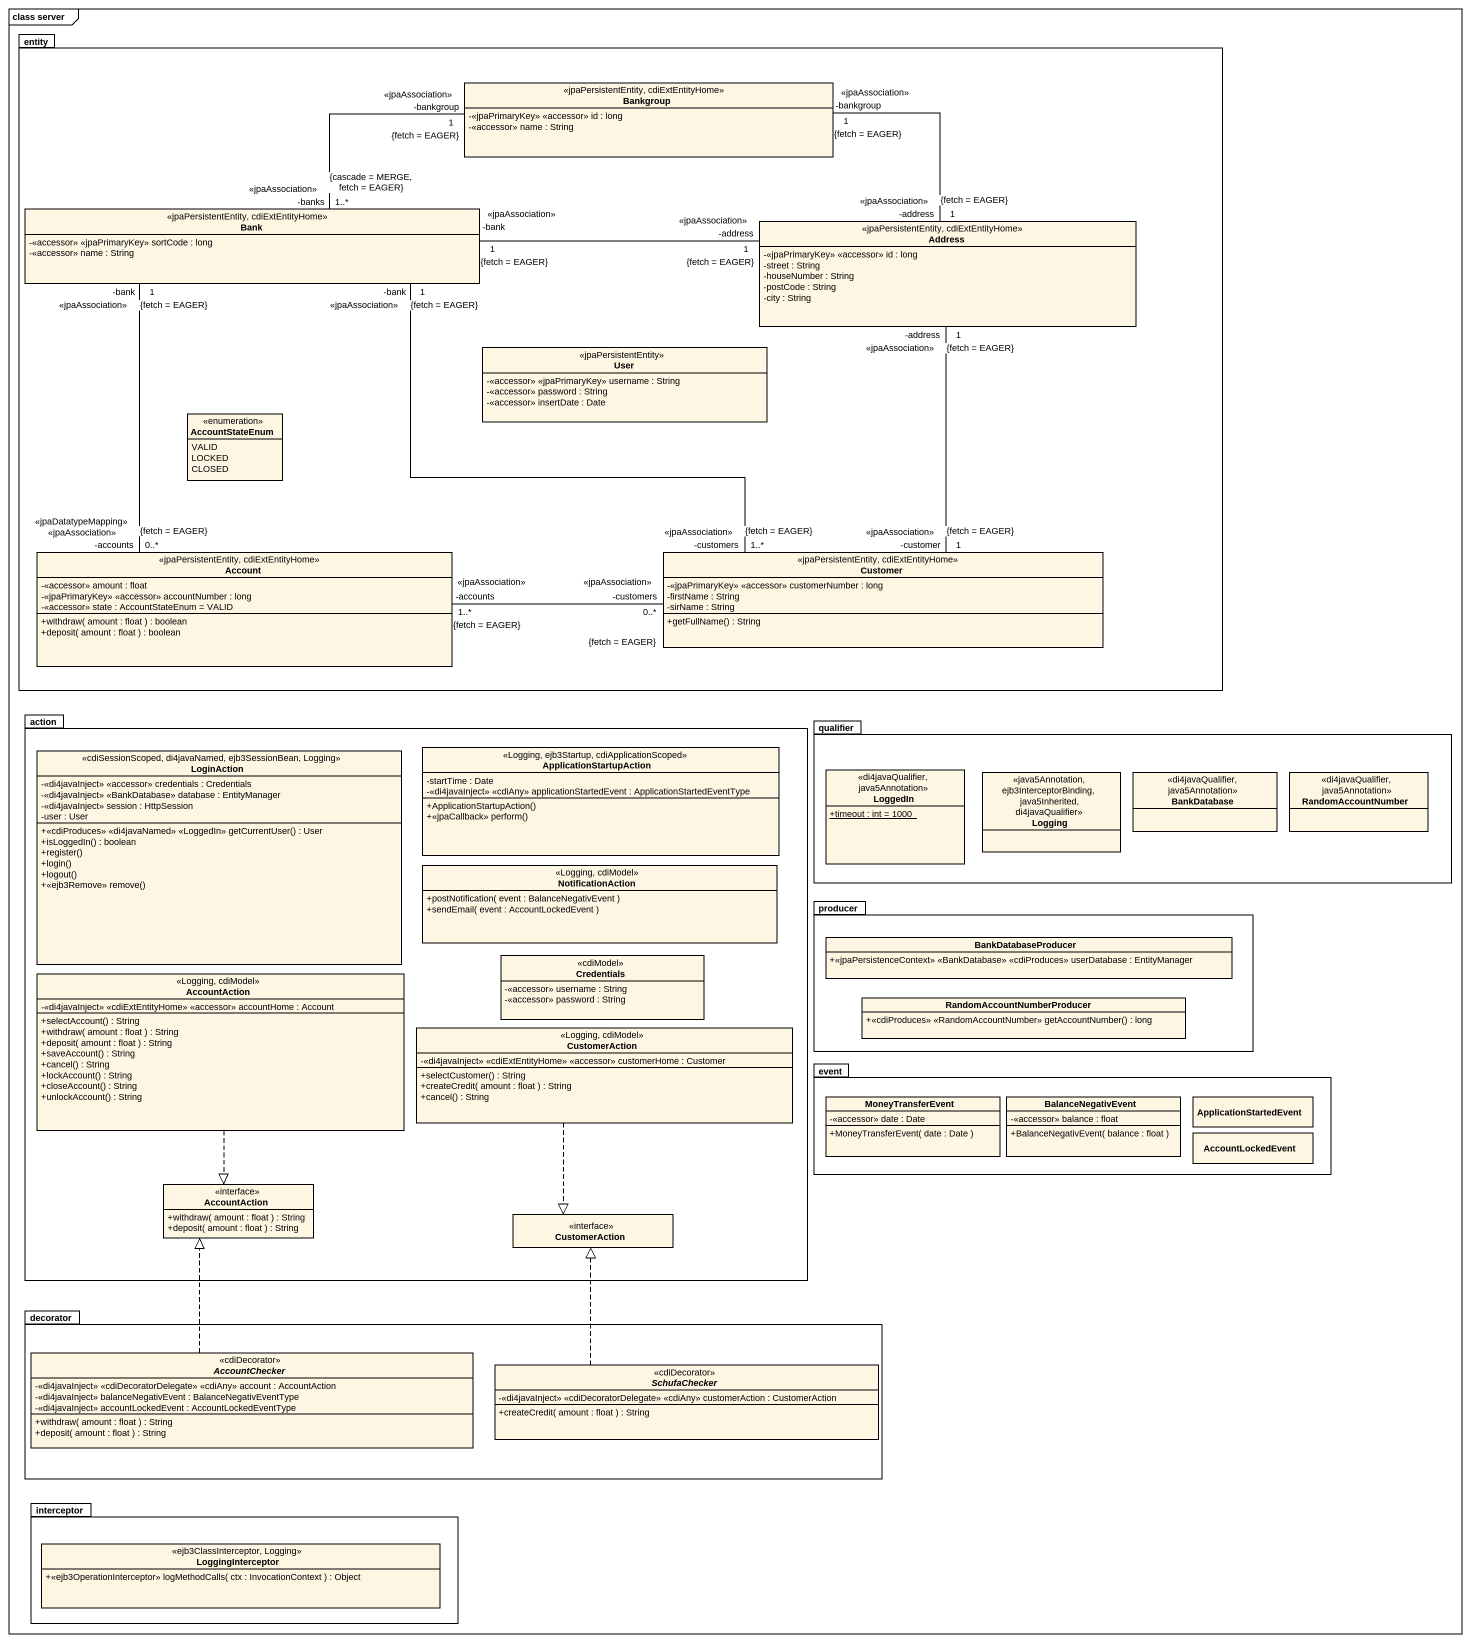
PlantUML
@startuml
mainframe class server
hide circle
hide empty members
skinparam classAttributeIconSize 0
package "entity" as entity_ {
  class Bankgroup <<jpaPersistentEntity, cdiExtEntityHome>> {
    -<<jpaPrimaryKey>> <<accessor>> id : long
    -<<accessor>> name : String
  }
  class Bank <<jpaPersistentEntity, cdiExtEntityHome>> {
    -<<accessor>> <<jpaPrimaryKey>> sortCode : long
    -<<accessor>> name : String
  }
  class Address <<jpaPersistentEntity, cdiExtEntityHome>> {
    -<<jpaPrimaryKey>> <<accessor>> id : long
    -street : String
    -houseNumber : String
    -postCode : String
    -city : String
  }
  class User <<jpaPersistentEntity>> {
    -<<accessor>> <<jpaPrimaryKey>> username : String
    -<<accessor>> password : String
    -<<accessor>> insertDate : Date
  }
  enum AccountStateEnum {
    VALID
    LOCKED
    CLOSED
  }
  class Account <<jpaPersistentEntity, cdiExtEntityHome>> {
    -<<accessor>> amount : float
    -<<jpaPrimaryKey>> <<accessor>> accountNumber : long
    -<<accessor>> state : AccountStateEnum = VALID
    +withdraw( amount : float ) : boolean
    +deposit( amount : float ) : boolean
  }
  class Customer <<jpaPersistentEntity, cdiExtEntityHome>> {
    -<<jpaPrimaryKey>> <<accessor>> customerNumber : long
    -firstName : String
    -sirName : String
    +getFullName() : String
  }
}
package "action" as action_ {
  class LoginAction <<cdiSessionScoped, di4javaNamed, ejb3SessionBean, Logging>> {
    -<<di4javaInject>> <<accessor>> credentials : Credentials
    -<<di4javaInject>> <<BankDatabase>> database : EntityManager
    -<<di4javaInject>> session : HttpSession
    -user : User
    +<<cdiProduces>> <<di4javaNamed>> <<LoggedIn>> getCurrentUser() : User
    +isLoggedIn() : boolean
    +register()
    +login()
    +logout()
    +<<ejb3Remove>> remove()
  }
  class ApplicationStartupAction <<Logging, ejb3Startup, cdiApplicationScoped>> {
    -startTime : Date
    -<<di4javaInject>> <<cdiAny>> applicationStartedEvent : ApplicationStartedEventType
    +ApplicationStartupAction()
    +<<jpaCallback>> perform()
  }
  class NotificationAction <<Logging, cdiModel>> {
    +postNotification( event : BalanceNegativEvent )
    +sendEmail( event : AccountLockedEvent )
  }
  class Credentials <<cdiModel>> {
    -<<accessor>> username : String
    -<<accessor>> password : String
  }
  class AccountAction <<Logging, cdiModel>> {
    -<<di4javaInject>> <<cdiExtEntityHome>> <<accessor>> accountHome : Account
    +selectAccount() : String
    +withdraw( amount : float ) : String
    +deposit( amount : float ) : String
    +saveAccount() : String
    +cancel() : String
    +lockAccount() : String
    +closeAccount() : String
    +unlockAccount() : String
  }
  class CustomerAction <<Logging, cdiModel>> {
    -<<di4javaInject>> <<cdiExtEntityHome>> <<accessor>> customerHome : Customer
    +selectCustomer() : String
    +createCredit( amount : float ) : String
    +cancel() : String
  }
  interface "AccountAction" as AccountAction_2 {
    +withdraw( amount : float ) : String
    +deposit( amount : float ) : String
  }
  interface "CustomerAction" as CustomerAction_2
}
package qualifier {
  class LoggedIn <<di4javaQualifier, java5Annotation>> {
    {static} +timeout : int = 1000
  }
  class Logging <<java5Annotation, ejb3InterceptorBinding, java5Inherited, di4javaQualifier>>
  class BankDatabase <<di4javaQualifier, java5Annotation>>
  class RandomAccountNumber <<di4javaQualifier, java5Annotation>>
}
package producer {
  class BankDatabaseProducer {
    +<<jpaPersistenceContext>> <<BankDatabase>> <<cdiProduces>> userDatabase : EntityManager
  }
  class RandomAccountNumberProducer {
    +<<cdiProduces>> <<RandomAccountNumber>> getAccountNumber() : long
  }
}
package event {
  class MoneyTransferEvent {
    -<<accessor>> date : Date
    +MoneyTransferEvent( date : Date )
  }
  class BalanceNegativEvent {
    -<<accessor>> balance : float
    +BalanceNegativEvent( balance : float )
  }
  class ApplicationStartedEvent
  class AccountLockedEvent
}
package decorator {
  abstract class AccountChecker <<cdiDecorator>> {
    -<<di4javaInject>> <<cdiDecoratorDelegate>> <<cdiAny>> account : AccountAction
    -<<di4javaInject>> balanceNegativEvent : BalanceNegativEventType
    -<<di4javaInject>> accountLockedEvent : AccountLockedEventType
    +withdraw( amount : float ) : String
    +deposit( amount : float ) : String
  }
  abstract class SchufaChecker <<cdiDecorator>> {
    -<<di4javaInject>> <<cdiDecoratorDelegate>> <<cdiAny>> customerAction : CustomerAction
    +createCredit( amount : float ) : String
  }
}
package interceptor {
  class LoggingInterceptor <<ejb3ClassInterceptor, Logging>> {
    +<<ejb3OperationInterceptor>> logMethodCalls( ctx : InvocationContext ) : Object
  }
}
Bankgroup "-bankgroup\n1\n<<jpaAssociation>>\n{fetch = EAGER}" -left- "-banks\n1..*\n<<jpaAssociation>>\n{cascade = MERGE, fetch = EAGER}" Bank
Bankgroup "-bankgroup\n1\n<<jpaAssociation>>\n{fetch = EAGER}" -right- "-address\n1\n<<jpaAssociation>>\n{fetch = EAGER}" Address
Bank "-bank\n1\n<<jpaAssociation>>\n{fetch = EAGER}" -right- "-address\n1\n<<jpaAssociation>>\n{fetch = EAGER}" Address
Bank "-bank\n1\n<<jpaAssociation>>\n{fetch = EAGER}" -- "-accounts\n0..*\n<<jpaDatatypeMapping>> <<jpaAssociation>>\n{fetch = EAGER}" Account
Bank "-bank\n1\n<<jpaAssociation>>\n{fetch = EAGER}" -right- "-customers\n1..*\n<<jpaAssociation>>\n{fetch = EAGER}" Customer
Account "-accounts\n1..*\n<<jpaAssociation>>\n{fetch = EAGER}" -right- "-customers\n0..*\n<<jpaAssociation>>\n{fetch = EAGER}" Customer
Customer "-customer\n1\n<<jpaAssociation>>\n{fetch = EAGER}" -up- "-address\n1\n<<jpaAssociation>>\n{fetch = EAGER}" Address
AccountAction ..|> AccountAction_2
CustomerAction ..|> CustomerAction_2
AccountChecker .up.|> AccountAction_2
SchufaChecker .up.|> CustomerAction_2
@enduml
